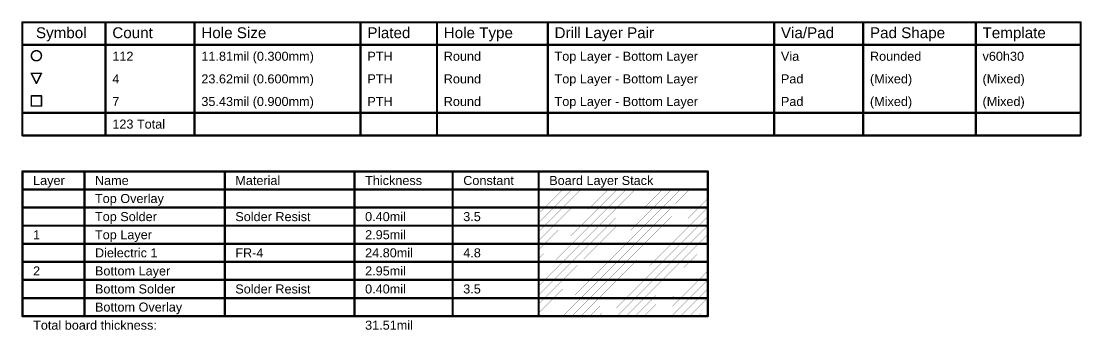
# Model space of a CAD drawing. Header units: inches. Extents: x -115 to 191, y -11 to 41.
# Drawn here: x 12.4 to 190.8, y -10.8 to 41.2 of the extents above; entities that cross this region are included whole.
import ezdxf

# ---------------------------------------------------------------- set-up
doc = ezdxf.new("R2010")
doc.units = ezdxf.units.IN
doc.layers.add('Drill Drawing', color=1, linetype='Continuous')
doc.layers.add('Fabrication', color=76, linetype='Continuous')
doc.styles.add('Arial', font='', dxfattribs={"height": 0.2})
doc.styles.get('Arial').set_extended_font_data('Arial')

msp = doc.modelspace()

# ---------------------------------------------------------------- linework, layer by layer
at = {"layer": 'Drill Drawing'}
for points, const_width in [([(12.59, 41.02), (190.65, 41.02)], 0.381), ([(12.59, 21.97), (12.59, 41.02)], 0.381), ([(26.58, 21.97), (26.58, 41.02)], 0.381), ([(41.57, 21.97), (41.57, 41.02)], 0.381), ([(69.5, 21.97), (69.5, 41.02)], 0.381), ([(82.35, 21.97), (82.35, 41.02)], 0.381), ([(100.99, 21.97), (100.99, 41.02)], 0.381), ([(139.07, 21.97), (139.07, 41.02)], 0.381), ([(154.06, 21.97), (154.06, 41.02)], 0.381), ([(173, 21.97), (173, 41.02)], 0.381), ([(190.65, 21.97), (190.65, 41.02)], 0.381), ([(12.59, 37.21), (190.65, 37.21)], 0.381), ([(14.11, 32.43), (15.8, 32.43)], 0.254), ([(14.11, 32.43), (14.96, 30.73)], 0.254), ([(14.96, 30.73), (15.8, 32.43)], 0.254), ([(14.11, 28.62), (15.8, 28.62)], 0.254), ([(14.11, 26.92), (14.11, 28.62)], 0.254), ([(15.8, 26.92), (15.8, 28.62)], 0.254), ([(14.11, 26.92), (15.8, 26.92)], 0.254), ([(12.59, 25.78), (190.65, 25.78)], 0.381), ([(12.59, 21.97), (190.65, 21.97)], 0.381)]:
    msp.add_lwpolyline(points, dxfattribs=dict(at, const_width=const_width))
for points, const_width in [([(12.5, 41.02, 1), (12.69, 41.02, 1)], 0.191), ([(12.5, 41.02, 1), (12.69, 41.02, 1)], 0.191), ([(26.49, 41.02, 1), (26.68, 41.02, 1)], 0.191), ([(41.47, 41.02, 1), (41.66, 41.02, 1)], 0.191), ([(69.4, 41.02, 1), (69.59, 41.02, 1)], 0.191), ([(82.25, 41.02, 1), (82.44, 41.02, 1)], 0.191), ([(100.89, 41.02, 1), (101.08, 41.02, 1)], 0.191), ([(138.98, 41.02, 1), (139.17, 41.02, 1)], 0.191), ([(153.96, 41.02, 1), (154.15, 41.02, 1)], 0.191), ([(172.9, 41.02, 1), (173.09, 41.02, 1)], 0.191), ([(190.55, 41.02, 1), (190.74, 41.02, 1)], 0.191), ([(190.55, 41.02, 1), (190.74, 41.02, 1)], 0.191), ([(12.5, 37.21, 1), (12.69, 37.21, 1)], 0.191), ([(15.8, 35.39, 1), (14.11, 35.39, 1)], 0.254), ([(190.55, 37.21, 1), (190.74, 37.21, 1)], 0.191), ([(14.05, 35.39, 1), (14.17, 35.39, 1)], 0.127), ([(15.74, 35.39, 1), (15.87, 35.39, 1)], 0.127), ([(14.05, 32.43, 1), (14.17, 32.43, 1)], 0.127), ([(14.05, 32.43, 1), (14.17, 32.43, 1)], 0.127), ([(15.74, 32.43, 1), (15.87, 32.43, 1)], 0.127), ([(15.74, 32.43, 1), (15.87, 32.43, 1)], 0.127), ([(14.89, 30.73, 1), (15.02, 30.73, 1)], 0.127), ([(14.89, 30.73, 1), (15.02, 30.73, 1)], 0.127), ([(14.05, 28.62, 1), (14.17, 28.62, 1)], 0.127), ([(14.05, 28.62, 1), (14.17, 28.62, 1)], 0.127), ([(15.74, 28.62, 1), (15.87, 28.62, 1)], 0.127), ([(15.74, 28.62, 1), (15.87, 28.62, 1)], 0.127), ([(14.05, 26.92, 1), (14.17, 26.92, 1)], 0.127), ([(14.05, 26.92, 1), (14.17, 26.92, 1)], 0.127), ([(15.74, 26.92, 1), (15.87, 26.92, 1)], 0.127), ([(15.74, 26.92, 1), (15.87, 26.92, 1)], 0.127), ([(12.5, 25.78, 1), (12.69, 25.78, 1)], 0.191), ([(190.55, 25.78, 1), (190.74, 25.78, 1)], 0.191), ([(12.5, 21.97, 1), (12.69, 21.97, 1)], 0.191), ([(12.5, 21.97, 1), (12.69, 21.97, 1)], 0.191), ([(26.49, 21.97, 1), (26.68, 21.97, 1)], 0.191), ([(41.47, 21.97, 1), (41.66, 21.97, 1)], 0.191), ([(69.4, 21.97, 1), (69.59, 21.97, 1)], 0.191), ([(82.25, 21.97, 1), (82.44, 21.97, 1)], 0.191), ([(100.89, 21.97, 1), (101.08, 21.97, 1)], 0.191), ([(138.98, 21.97, 1), (139.17, 21.97, 1)], 0.191), ([(153.96, 21.97, 1), (154.15, 21.97, 1)], 0.191), ([(172.9, 21.97, 1), (173.09, 21.97, 1)], 0.191), ([(190.55, 21.97, 1), (190.74, 21.97, 1)], 0.191), ([(190.55, 21.97, 1), (190.74, 21.97, 1)], 0.191)]:
    msp.add_lwpolyline(points, format="xyb", close=True, dxfattribs=dict(at, const_width=const_width))
at = {"layer": 'Fabrication'}
for points, const_width in [([(12.62, 15.9), (127.9, 15.9)], 0.381), ([(12.62, -8.48), (12.62, 15.9)], 0.381), ([(23.03, -8.48), (23.03, 15.9)], 0.381), ([(46.64, -8.48), (46.64, 15.9)], 0.381), ([(68.48, -8.48), (68.48, 15.9)], 0.381), ([(84.99, -8.48), (84.99, 15.9)], 0.381), ([(99.46, -8.48), (99.46, 15.9)], 0.381), ([(127.9, -8.48), (127.9, 15.9)], 0.381), ([(12.62, 12.85), (127.9, 12.85)], 0.381), ([(99.46, 10.32), (101.99, 12.85)], 0.0254), ([(99.46, 11.84), (100.47, 12.85)], 0.0254), ([(100.47, 9.8), (103.52, 12.85)], 0.0254), ([(101.99, 9.8), (105.04, 12.85)], 0.0254), ([(103.52, 9.8), (106.57, 12.85)], 0.0254), ([(105.04, 9.8), (108.09, 12.85)], 0.0254), ([(106.57, 9.8), (109.61, 12.85)], 0.0254), ([(108.09, 9.8), (111.14, 12.85)], 0.0254), ([(109.61, 9.8), (112.66, 12.85)], 0.0254), ([(111.14, 9.8), (114.19, 12.85)], 0.0254), ([(112.66, 9.8), (115.71, 12.85)], 0.0254), ([(114.19, 9.8), (117.23, 12.85)], 0.0254), ([(115.71, 9.8), (118.76, 12.85)], 0.0254), ([(117.23, 9.8), (120.28, 12.85)], 0.0254), ([(118.76, 9.8), (121.81, 12.85)], 0.0254), ([(120.28, 9.8), (123.33, 12.85)], 0.0254), ([(121.81, 9.8), (124.85, 12.85)], 0.0254), ([(123.33, 9.8), (126.38, 12.85)], 0.0254), ([(124.85, 9.8), (127.9, 12.85)], 0.0254), ([(126.38, 9.8), (127.9, 11.33)], 0.0254), ([(12.62, 9.8), (23.03, 9.8)], 0.381), ([(23.03, 9.8), (46.64, 9.8)], 0.381), ([(46.64, 9.8), (68.48, 9.8)], 0.381), ([(68.48, 9.8), (84.99, 9.8)], 0.381), ([(84.99, 9.8), (99.46, 9.8)], 0.381), ([(99.46, 9.8), (127.9, 9.8)], 0.381), ([(99.46, 7.27), (101.99, 9.8)], 0.0254), ([(99.46, 8.8), (100.47, 9.8)], 0.0254), ([(100.47, 6.76), (103.52, 9.8)], 0.0254), ([(101.99, 6.76), (105.04, 9.8)], 0.0254), ([(103.52, 6.76), (106.57, 9.8)], 0.0254), ([(105.04, 6.76), (108.09, 9.8)], 0.0254), ([(106.57, 6.76), (109.61, 9.8)], 0.0254), ([(108.09, 6.76), (111.14, 9.8)], 0.0254), ([(109.61, 6.76), (112.66, 9.8)], 0.0254), ([(111.14, 6.76), (114.19, 9.8)], 0.0254), ([(112.66, 6.76), (115.71, 9.8)], 0.0254), ([(114.19, 6.76), (117.23, 9.8)], 0.0254), ([(115.71, 6.76), (118.76, 9.8)], 0.0254), ([(117.23, 6.76), (120.28, 9.8)], 0.0254), ([(118.76, 6.76), (121.81, 9.8)], 0.0254), ([(120.28, 6.76), (123.33, 9.8)], 0.0254), ([(121.81, 6.76), (124.85, 9.8)], 0.0254), ([(123.33, 6.76), (126.38, 9.8)], 0.0254), ([(124.85, 6.76), (127.9, 9.8)], 0.0254), ([(126.38, 6.76), (127.9, 8.28)], 0.0254), ([(12.62, 6.76), (23.03, 6.76)], 0.381), ([(23.03, 6.76), (46.64, 6.76)], 0.381), ([(46.64, 6.76), (68.48, 6.76)], 0.381), ([(68.48, 6.76), (84.99, 6.76)], 0.381), ([(84.99, 6.76), (99.46, 6.76)], 0.381), ([(99.46, 6.76), (127.9, 6.76)], 0.381), ([(99.46, 4.22), (101.99, 6.76)], 0.0254), ([(99.46, 5.75), (100.47, 6.76)], 0.0254), ([(100.47, 3.71), (103.52, 6.76)], 0.0254), ([(101.99, 3.71), (105.04, 6.76)], 0.0254), ([(103.52, 3.71), (106.57, 6.76)], 0.0254), ([(105.04, 3.71), (108.09, 6.76)], 0.0254), ([(106.57, 3.71), (109.61, 6.76)], 0.0254), ([(108.09, 3.71), (111.14, 6.76)], 0.0254), ([(109.61, 3.71), (112.66, 6.76)], 0.0254), ([(111.14, 3.71), (114.19, 6.76)], 0.0254), ([(112.66, 3.71), (115.71, 6.76)], 0.0254), ([(114.19, 3.71), (117.23, 6.76)], 0.0254), ([(115.71, 3.71), (118.76, 6.76)], 0.0254), ([(117.23, 3.71), (120.28, 6.76)], 0.0254), ([(118.76, 3.71), (121.81, 6.76)], 0.0254), ([(120.28, 3.71), (123.33, 6.76)], 0.0254), ([(121.81, 3.71), (124.85, 6.76)], 0.0254), ([(123.33, 3.71), (126.38, 6.76)], 0.0254), ([(124.85, 3.71), (127.9, 6.76)], 0.0254), ([(12.62, 3.71), (23.03, 3.71)], 0.381), ([(23.03, 3.71), (46.64, 3.71)], 0.381), ([(46.64, 3.71), (68.48, 3.71)], 0.381), ([(68.48, 3.71), (84.99, 3.71)], 0.381), ([(84.99, 3.71), (99.46, 3.71)], 0.381), ([(99.46, 3.71), (127.9, 3.71)], 0.381), ([(99.46, 1.18), (101.99, 3.71)], 0.0254), ([(99.46, 2.7), (100.47, 3.71)], 0.0254), ([(100.47, 0.66), (103.52, 3.71)], 0.0254), ([(101.99, 0.66), (105.04, 3.71)], 0.0254), ([(103.52, 0.66), (106.57, 3.71)], 0.0254), ([(105.04, 0.66), (108.09, 3.71)], 0.0254), ([(106.57, 0.66), (109.61, 3.71)], 0.0254), ([(108.09, 0.66), (111.14, 3.71)], 0.0254), ([(109.61, 0.66), (112.66, 3.71)], 0.0254), ([(111.14, 0.66), (114.19, 3.71)], 0.0254), ([(112.66, 0.66), (115.71, 3.71)], 0.0254), ([(114.19, 0.66), (117.23, 3.71)], 0.0254), ([(115.71, 0.66), (118.76, 3.71)], 0.0254), ([(117.23, 0.66), (120.28, 3.71)], 0.0254), ([(118.76, 0.66), (121.81, 3.71)], 0.0254), ([(120.28, 0.66), (123.33, 3.71)], 0.0254), ([(121.81, 0.66), (124.85, 3.71)], 0.0254), ([(123.33, 0.66), (126.38, 3.71)], 0.0254), ([(124.85, 0.66), (127.9, 3.71)], 0.0254), ([(126.38, 3.71), (127.9, 5.23)], 0.0254), ([(126.38, 0.66), (127.9, 2.18)], 0.0254), ([(12.62, 0.66), (23.03, 0.66)], 0.381), ([(23.03, 0.66), (46.64, 0.66)], 0.381), ([(46.64, 0.66), (68.48, 0.66)], 0.381), ([(68.48, 0.66), (84.99, 0.66)], 0.381), ([(84.99, 0.66), (99.46, 0.66)], 0.381), ([(99.46, 0.66), (127.9, 0.66)], 0.381), ([(99.46, -1.87), (101.99, 0.66)], 0.0254), ([(99.46, -0.35), (100.47, 0.66)], 0.0254), ([(100.47, -2.39), (103.52, 0.66)], 0.0254), ([(101.99, -2.39), (105.04, 0.66)], 0.0254), ([(103.52, -2.39), (106.57, 0.66)], 0.0254), ([(105.04, -2.39), (108.09, 0.66)], 0.0254), ([(106.57, -2.39), (109.61, 0.66)], 0.0254), ([(108.09, -2.39), (111.14, 0.66)], 0.0254), ([(109.61, -2.39), (112.66, 0.66)], 0.0254), ([(111.14, -2.39), (114.19, 0.66)], 0.0254), ([(112.66, -2.39), (115.71, 0.66)], 0.0254), ([(114.19, -2.39), (117.23, 0.66)], 0.0254), ([(115.71, -2.39), (118.76, 0.66)], 0.0254), ([(117.23, -2.39), (120.28, 0.66)], 0.0254), ([(118.76, -2.39), (121.81, 0.66)], 0.0254), ([(120.28, -2.39), (123.33, 0.66)], 0.0254), ([(121.81, -2.39), (124.85, 0.66)], 0.0254), ([(123.33, -2.39), (126.38, 0.66)], 0.0254), ([(124.85, -2.39), (127.9, 0.66)], 0.0254), ([(126.38, -2.39), (127.9, -0.86)], 0.0254), ([(12.62, -2.39), (23.03, -2.39)], 0.381), ([(23.03, -2.39), (46.64, -2.39)], 0.381), ([(46.64, -2.39), (68.48, -2.39)], 0.381), ([(68.48, -2.39), (84.99, -2.39)], 0.381), ([(84.99, -2.39), (99.46, -2.39)], 0.381), ([(99.46, -2.39), (127.9, -2.39)], 0.381), ([(99.46, -4.92), (101.99, -2.39)], 0.0254), ([(99.46, -3.4), (100.47, -2.39)], 0.0254), ([(100.47, -5.44), (103.52, -2.39)], 0.0254), ([(101.99, -5.44), (105.04, -2.39)], 0.0254), ([(103.52, -5.44), (106.57, -2.39)], 0.0254), ([(105.04, -5.44), (108.09, -2.39)], 0.0254), ([(106.57, -5.44), (109.61, -2.39)], 0.0254), ([(108.09, -5.44), (111.14, -2.39)], 0.0254), ([(109.61, -5.44), (112.66, -2.39)], 0.0254), ([(111.14, -5.44), (114.19, -2.39)], 0.0254), ([(112.66, -5.44), (115.71, -2.39)], 0.0254), ([(114.19, -5.44), (117.23, -2.39)], 0.0254), ([(115.71, -5.44), (118.76, -2.39)], 0.0254), ([(117.23, -5.44), (120.28, -2.39)], 0.0254), ([(118.76, -5.44), (121.81, -2.39)], 0.0254), ([(120.28, -5.44), (123.33, -2.39)], 0.0254), ([(121.81, -5.44), (124.85, -2.39)], 0.0254), ([(123.33, -5.44), (126.38, -2.39)], 0.0254), ([(124.85, -5.44), (127.9, -2.39)], 0.0254), ([(12.62, -5.44), (23.03, -5.44)], 0.381), ([(23.03, -5.44), (46.64, -5.44)], 0.381), ([(46.64, -5.44), (68.48, -5.44)], 0.381), ([(68.48, -5.44), (84.99, -5.44)], 0.381), ([(84.99, -5.44), (99.46, -5.44)], 0.381), ([(99.46, -5.44), (127.9, -5.44)], 0.381), ([(126.38, -5.44), (127.9, -3.91)], 0.0254), ([(99.46, -7.97), (101.99, -5.44)], 0.0254), ([(99.46, -6.44), (100.47, -5.44)], 0.0254), ([(100.47, -8.48), (103.52, -5.44)], 0.0254), ([(101.99, -8.48), (105.04, -5.44)], 0.0254), ([(103.52, -8.48), (106.57, -5.44)], 0.0254), ([(105.04, -8.48), (108.09, -5.44)], 0.0254), ([(106.57, -8.48), (109.61, -5.44)], 0.0254), ([(108.09, -8.48), (111.14, -5.44)], 0.0254), ([(109.61, -8.48), (112.66, -5.44)], 0.0254), ([(111.14, -8.48), (114.19, -5.44)], 0.0254), ([(112.66, -8.48), (115.71, -5.44)], 0.0254), ([(114.19, -8.48), (117.23, -5.44)], 0.0254), ([(115.71, -8.48), (118.76, -5.44)], 0.0254), ([(117.23, -8.48), (120.28, -5.44)], 0.0254), ([(118.76, -8.48), (121.81, -5.44)], 0.0254), ([(120.28, -8.48), (123.33, -5.44)], 0.0254), ([(121.81, -8.48), (124.85, -5.44)], 0.0254), ([(123.33, -8.48), (126.38, -5.44)], 0.0254), ([(124.85, -8.48), (127.9, -5.44)], 0.0254), ([(126.38, -8.48), (127.9, -6.96)], 0.0254), ([(12.62, -8.48), (23.03, -8.48)], 0.381), ([(23.03, -8.48), (46.64, -8.48)], 0.381), ([(46.64, -8.48), (68.48, -8.48)], 0.381), ([(68.48, -8.48), (84.99, -8.48)], 0.381), ([(84.99, -8.48), (99.46, -8.48)], 0.381), ([(99.46, -8.48), (127.9, -8.48)], 0.381)]:
    msp.add_lwpolyline(points, dxfattribs=dict(at, const_width=const_width))
for points, const_width in [([(12.52, 15.9, 1), (12.71, 15.9, 1)], 0.191), ([(12.52, 15.9, 1), (12.71, 15.9, 1)], 0.191), ([(22.93, 15.9, 1), (23.12, 15.9, 1)], 0.191), ([(46.55, 15.9, 1), (46.74, 15.9, 1)], 0.191), ([(68.39, 15.9, 1), (68.58, 15.9, 1)], 0.191), ([(84.89, 15.9, 1), (85.08, 15.9, 1)], 0.191), ([(99.37, 15.9, 1), (99.56, 15.9, 1)], 0.191), ([(127.81, 15.9, 1), (128, 15.9, 1)], 0.191), ([(127.81, 15.9, 1), (128, 15.9, 1)], 0.191), ([(12.52, 12.85, 1), (12.71, 12.85, 1)], 0.191), ([(100.46, 12.85, 1), (100.48, 12.85, 1)], 0.0127), ([(101.99, 12.85, 1), (102, 12.85, 1)], 0.0127), ([(103.51, 12.85, 1), (103.53, 12.85, 1)], 0.0127), ([(105.04, 12.85, 1), (105.05, 12.85, 1)], 0.0127), ([(106.56, 12.85, 1), (106.57, 12.85, 1)], 0.0127), ([(108.08, 12.85, 1), (108.1, 12.85, 1)], 0.0127), ([(109.61, 12.85, 1), (109.62, 12.85, 1)], 0.0127), ([(111.13, 12.85, 1), (111.15, 12.85, 1)], 0.0127), ([(112.66, 12.85, 1), (112.67, 12.85, 1)], 0.0127), ([(114.18, 12.85, 1), (114.19, 12.85, 1)], 0.0127), ([(115.7, 12.85, 1), (115.72, 12.85, 1)], 0.0127), ([(117.23, 12.85, 1), (117.24, 12.85, 1)], 0.0127), ([(118.75, 12.85, 1), (118.77, 12.85, 1)], 0.0127), ([(120.28, 12.85, 1), (120.29, 12.85, 1)], 0.0127), ([(121.8, 12.85, 1), (121.81, 12.85, 1)], 0.0127), ([(123.32, 12.85, 1), (123.34, 12.85, 1)], 0.0127), ([(124.85, 12.85, 1), (124.86, 12.85, 1)], 0.0127), ([(126.37, 12.85, 1), (126.39, 12.85, 1)], 0.0127), ([(127.81, 12.85, 1), (128, 12.85, 1)], 0.191), ([(127.9, 12.85, 1), (127.91, 12.85, 1)], 0.0127), ([(99.46, 11.84, 1), (99.47, 11.84, 1)], 0.0127), ([(127.9, 11.33, 1), (127.91, 11.33, 1)], 0.0127), ([(12.52, 9.8, 1), (12.71, 9.8, 1)], 0.191), ([(22.93, 9.8, 1), (23.12, 9.8, 1)], 0.191), ([(22.93, 9.8, 1), (23.12, 9.8, 1)], 0.191), ([(46.55, 9.8, 1), (46.74, 9.8, 1)], 0.191), ([(46.55, 9.8, 1), (46.74, 9.8, 1)], 0.191), ([(68.39, 9.8, 1), (68.58, 9.8, 1)], 0.191), ([(68.39, 9.8, 1), (68.58, 9.8, 1)], 0.191), ([(84.89, 9.8, 1), (85.08, 9.8, 1)], 0.191), ([(84.89, 9.8, 1), (85.08, 9.8, 1)], 0.191), ([(99.37, 9.8, 1), (99.56, 9.8, 1)], 0.191), ([(99.37, 9.8, 1), (99.56, 9.8, 1)], 0.191), ([(99.46, 10.32, 1), (99.47, 10.32, 1)], 0.0127), ([(100.46, 9.8, 1), (100.48, 9.8, 1)], 0.0127), ([(100.46, 9.8, 1), (100.48, 9.8, 1)], 0.0127), ([(101.99, 9.8, 1), (102, 9.8, 1)], 0.0127), ([(101.99, 9.8, 1), (102, 9.8, 1)], 0.0127), ([(103.51, 9.8, 1), (103.53, 9.8, 1)], 0.0127), ([(103.51, 9.8, 1), (103.53, 9.8, 1)], 0.0127), ([(105.04, 9.8, 1), (105.05, 9.8, 1)], 0.0127), ([(105.04, 9.8, 1), (105.05, 9.8, 1)], 0.0127), ([(106.56, 9.8, 1), (106.57, 9.8, 1)], 0.0127), ([(106.56, 9.8, 1), (106.57, 9.8, 1)], 0.0127), ([(108.08, 9.8, 1), (108.1, 9.8, 1)], 0.0127), ([(108.08, 9.8, 1), (108.1, 9.8, 1)], 0.0127), ([(109.61, 9.8, 1), (109.62, 9.8, 1)], 0.0127), ([(109.61, 9.8, 1), (109.62, 9.8, 1)], 0.0127), ([(111.13, 9.8, 1), (111.15, 9.8, 1)], 0.0127), ([(111.13, 9.8, 1), (111.15, 9.8, 1)], 0.0127), ([(112.66, 9.8, 1), (112.67, 9.8, 1)], 0.0127), ([(112.66, 9.8, 1), (112.67, 9.8, 1)], 0.0127), ([(114.18, 9.8, 1), (114.19, 9.8, 1)], 0.0127), ([(114.18, 9.8, 1), (114.19, 9.8, 1)], 0.0127), ([(115.7, 9.8, 1), (115.72, 9.8, 1)], 0.0127), ([(115.7, 9.8, 1), (115.72, 9.8, 1)], 0.0127), ([(117.23, 9.8, 1), (117.24, 9.8, 1)], 0.0127), ([(117.23, 9.8, 1), (117.24, 9.8, 1)], 0.0127), ([(118.75, 9.8, 1), (118.77, 9.8, 1)], 0.0127), ([(118.75, 9.8, 1), (118.77, 9.8, 1)], 0.0127), ([(120.28, 9.8, 1), (120.29, 9.8, 1)], 0.0127), ([(120.28, 9.8, 1), (120.29, 9.8, 1)], 0.0127), ([(121.8, 9.8, 1), (121.81, 9.8, 1)], 0.0127), ([(121.8, 9.8, 1), (121.81, 9.8, 1)], 0.0127), ([(123.32, 9.8, 1), (123.34, 9.8, 1)], 0.0127), ([(123.32, 9.8, 1), (123.34, 9.8, 1)], 0.0127), ([(124.85, 9.8, 1), (124.86, 9.8, 1)], 0.0127), ([(124.85, 9.8, 1), (124.86, 9.8, 1)], 0.0127), ([(126.37, 9.8, 1), (126.39, 9.8, 1)], 0.0127), ([(126.37, 9.8, 1), (126.39, 9.8, 1)], 0.0127), ([(127.81, 9.8, 1), (128, 9.8, 1)], 0.191), ([(127.9, 9.8, 1), (127.91, 9.8, 1)], 0.0127), ([(99.46, 8.8, 1), (99.47, 8.8, 1)], 0.0127), ([(99.46, 7.27, 1), (99.47, 7.27, 1)], 0.0127), ([(127.9, 8.28, 1), (127.91, 8.28, 1)], 0.0127), ([(12.52, 6.76, 1), (12.71, 6.76, 1)], 0.191), ([(22.93, 6.76, 1), (23.12, 6.76, 1)], 0.191), ([(22.93, 6.76, 1), (23.12, 6.76, 1)], 0.191), ([(46.55, 6.76, 1), (46.74, 6.76, 1)], 0.191), ([(46.55, 6.76, 1), (46.74, 6.76, 1)], 0.191), ([(68.39, 6.76, 1), (68.58, 6.76, 1)], 0.191), ([(68.39, 6.76, 1), (68.58, 6.76, 1)], 0.191), ([(84.89, 6.76, 1), (85.08, 6.76, 1)], 0.191), ([(84.89, 6.76, 1), (85.08, 6.76, 1)], 0.191), ([(99.37, 6.76, 1), (99.56, 6.76, 1)], 0.191), ([(99.37, 6.76, 1), (99.56, 6.76, 1)], 0.191), ([(99.46, 5.75, 1), (99.47, 5.75, 1)], 0.0127), ([(100.46, 6.76, 1), (100.48, 6.76, 1)], 0.0127), ([(100.46, 6.76, 1), (100.48, 6.76, 1)], 0.0127), ([(101.99, 6.76, 1), (102, 6.76, 1)], 0.0127), ([(101.99, 6.76, 1), (102, 6.76, 1)], 0.0127), ([(103.51, 6.76, 1), (103.53, 6.76, 1)], 0.0127), ([(103.51, 6.76, 1), (103.53, 6.76, 1)], 0.0127), ([(105.04, 6.76, 1), (105.05, 6.76, 1)], 0.0127), ([(105.04, 6.76, 1), (105.05, 6.76, 1)], 0.0127), ([(106.56, 6.76, 1), (106.57, 6.76, 1)], 0.0127), ([(106.56, 6.76, 1), (106.57, 6.76, 1)], 0.0127), ([(108.08, 6.76, 1), (108.1, 6.76, 1)], 0.0127), ([(108.08, 6.76, 1), (108.1, 6.76, 1)], 0.0127), ([(109.61, 6.76, 1), (109.62, 6.76, 1)], 0.0127), ([(109.61, 6.76, 1), (109.62, 6.76, 1)], 0.0127), ([(111.13, 6.76, 1), (111.15, 6.76, 1)], 0.0127), ([(111.13, 6.76, 1), (111.15, 6.76, 1)], 0.0127), ([(112.66, 6.76, 1), (112.67, 6.76, 1)], 0.0127), ([(112.66, 6.76, 1), (112.67, 6.76, 1)], 0.0127), ([(114.18, 6.76, 1), (114.19, 6.76, 1)], 0.0127), ([(114.18, 6.76, 1), (114.19, 6.76, 1)], 0.0127), ([(115.7, 6.76, 1), (115.72, 6.76, 1)], 0.0127), ([(115.7, 6.76, 1), (115.72, 6.76, 1)], 0.0127), ([(117.23, 6.76, 1), (117.24, 6.76, 1)], 0.0127), ([(117.23, 6.76, 1), (117.24, 6.76, 1)], 0.0127), ([(118.75, 6.76, 1), (118.77, 6.76, 1)], 0.0127), ([(118.75, 6.76, 1), (118.77, 6.76, 1)], 0.0127), ([(120.28, 6.76, 1), (120.29, 6.76, 1)], 0.0127), ([(120.28, 6.76, 1), (120.29, 6.76, 1)], 0.0127), ([(121.8, 6.76, 1), (121.81, 6.76, 1)], 0.0127), ([(121.8, 6.76, 1), (121.81, 6.76, 1)], 0.0127), ([(123.32, 6.76, 1), (123.34, 6.76, 1)], 0.0127), ([(123.32, 6.76, 1), (123.34, 6.76, 1)], 0.0127), ([(124.85, 6.76, 1), (124.86, 6.76, 1)], 0.0127), ([(124.85, 6.76, 1), (124.86, 6.76, 1)], 0.0127), ([(126.37, 6.76, 1), (126.39, 6.76, 1)], 0.0127), ([(126.37, 6.76, 1), (126.39, 6.76, 1)], 0.0127), ([(127.81, 6.76, 1), (128, 6.76, 1)], 0.191), ([(127.9, 6.76, 1), (127.91, 6.76, 1)], 0.0127), ([(12.52, 3.71, 1), (12.71, 3.71, 1)], 0.191), ([(22.93, 3.71, 1), (23.12, 3.71, 1)], 0.191), ([(22.93, 3.71, 1), (23.12, 3.71, 1)], 0.191), ([(46.55, 3.71, 1), (46.74, 3.71, 1)], 0.191), ([(46.55, 3.71, 1), (46.74, 3.71, 1)], 0.191), ([(68.39, 3.71, 1), (68.58, 3.71, 1)], 0.191), ([(68.39, 3.71, 1), (68.58, 3.71, 1)], 0.191), ([(84.89, 3.71, 1), (85.08, 3.71, 1)], 0.191), ([(84.89, 3.71, 1), (85.08, 3.71, 1)], 0.191), ([(99.37, 3.71, 1), (99.56, 3.71, 1)], 0.191), ([(99.37, 3.71, 1), (99.56, 3.71, 1)], 0.191), ([(99.46, 4.22, 1), (99.47, 4.22, 1)], 0.0127), ([(100.46, 3.71, 1), (100.48, 3.71, 1)], 0.0127), ([(100.46, 3.71, 1), (100.48, 3.71, 1)], 0.0127), ([(101.99, 3.71, 1), (102, 3.71, 1)], 0.0127), ([(101.99, 3.71, 1), (102, 3.71, 1)], 0.0127), ([(103.51, 3.71, 1), (103.53, 3.71, 1)], 0.0127), ([(103.51, 3.71, 1), (103.53, 3.71, 1)], 0.0127), ([(105.04, 3.71, 1), (105.05, 3.71, 1)], 0.0127), ([(105.04, 3.71, 1), (105.05, 3.71, 1)], 0.0127), ([(106.56, 3.71, 1), (106.57, 3.71, 1)], 0.0127), ([(106.56, 3.71, 1), (106.57, 3.71, 1)], 0.0127), ([(108.08, 3.71, 1), (108.1, 3.71, 1)], 0.0127), ([(108.08, 3.71, 1), (108.1, 3.71, 1)], 0.0127), ([(109.61, 3.71, 1), (109.62, 3.71, 1)], 0.0127), ([(109.61, 3.71, 1), (109.62, 3.71, 1)], 0.0127), ([(111.13, 3.71, 1), (111.15, 3.71, 1)], 0.0127), ([(111.13, 3.71, 1), (111.15, 3.71, 1)], 0.0127), ([(112.66, 3.71, 1), (112.67, 3.71, 1)], 0.0127), ([(112.66, 3.71, 1), (112.67, 3.71, 1)], 0.0127), ([(114.18, 3.71, 1), (114.19, 3.71, 1)], 0.0127), ([(114.18, 3.71, 1), (114.19, 3.71, 1)], 0.0127), ([(115.7, 3.71, 1), (115.72, 3.71, 1)], 0.0127), ([(115.7, 3.71, 1), (115.72, 3.71, 1)], 0.0127), ([(117.23, 3.71, 1), (117.24, 3.71, 1)], 0.0127), ([(117.23, 3.71, 1), (117.24, 3.71, 1)], 0.0127), ([(118.75, 3.71, 1), (118.77, 3.71, 1)], 0.0127), ([(118.75, 3.71, 1), (118.77, 3.71, 1)], 0.0127), ([(120.28, 3.71, 1), (120.29, 3.71, 1)], 0.0127), ([(120.28, 3.71, 1), (120.29, 3.71, 1)], 0.0127), ([(121.8, 3.71, 1), (121.81, 3.71, 1)], 0.0127), ([(121.8, 3.71, 1), (121.81, 3.71, 1)], 0.0127), ([(123.32, 3.71, 1), (123.34, 3.71, 1)], 0.0127), ([(123.32, 3.71, 1), (123.34, 3.71, 1)], 0.0127), ([(124.85, 3.71, 1), (124.86, 3.71, 1)], 0.0127), ([(124.85, 3.71, 1), (124.86, 3.71, 1)], 0.0127), ([(126.37, 3.71, 1), (126.39, 3.71, 1)], 0.0127), ([(126.37, 3.71, 1), (126.39, 3.71, 1)], 0.0127), ([(127.81, 3.71, 1), (128, 3.71, 1)], 0.191), ([(127.9, 5.23, 1), (127.91, 5.23, 1)], 0.0127), ([(127.9, 3.71, 1), (127.91, 3.71, 1)], 0.0127), ([(99.46, 2.7, 1), (99.47, 2.7, 1)], 0.0127), ([(127.9, 2.18, 1), (127.91, 2.18, 1)], 0.0127), ([(12.52, 0.66, 1), (12.71, 0.66, 1)], 0.191), ([(22.93, 0.66, 1), (23.12, 0.66, 1)], 0.191), ([(22.93, 0.66, 1), (23.12, 0.66, 1)], 0.191), ([(46.55, 0.66, 1), (46.74, 0.66, 1)], 0.191), ([(46.55, 0.66, 1), (46.74, 0.66, 1)], 0.191), ([(68.39, 0.66, 1), (68.58, 0.66, 1)], 0.191), ([(68.39, 0.66, 1), (68.58, 0.66, 1)], 0.191), ([(84.89, 0.66, 1), (85.08, 0.66, 1)], 0.191), ([(84.89, 0.66, 1), (85.08, 0.66, 1)], 0.191), ([(99.37, 0.66, 1), (99.56, 0.66, 1)], 0.191), ([(99.37, 0.66, 1), (99.56, 0.66, 1)], 0.191), ([(99.46, 1.18, 1), (99.47, 1.18, 1)], 0.0127), ([(100.46, 0.66, 1), (100.48, 0.66, 1)], 0.0127), ([(100.46, 0.66, 1), (100.48, 0.66, 1)], 0.0127), ([(101.99, 0.66, 1), (102, 0.66, 1)], 0.0127), ([(101.99, 0.66, 1), (102, 0.66, 1)], 0.0127), ([(103.51, 0.66, 1), (103.53, 0.66, 1)], 0.0127), ([(103.51, 0.66, 1), (103.53, 0.66, 1)], 0.0127), ([(105.04, 0.66, 1), (105.05, 0.66, 1)], 0.0127), ([(105.04, 0.66, 1), (105.05, 0.66, 1)], 0.0127), ([(106.56, 0.66, 1), (106.57, 0.66, 1)], 0.0127), ([(106.56, 0.66, 1), (106.57, 0.66, 1)], 0.0127), ([(108.08, 0.66, 1), (108.1, 0.66, 1)], 0.0127), ([(108.08, 0.66, 1), (108.1, 0.66, 1)], 0.0127), ([(109.61, 0.66, 1), (109.62, 0.66, 1)], 0.0127), ([(109.61, 0.66, 1), (109.62, 0.66, 1)], 0.0127), ([(111.13, 0.66, 1), (111.15, 0.66, 1)], 0.0127), ([(111.13, 0.66, 1), (111.15, 0.66, 1)], 0.0127), ([(112.66, 0.66, 1), (112.67, 0.66, 1)], 0.0127), ([(112.66, 0.66, 1), (112.67, 0.66, 1)], 0.0127), ([(114.18, 0.66, 1), (114.19, 0.66, 1)], 0.0127), ([(114.18, 0.66, 1), (114.19, 0.66, 1)], 0.0127), ([(115.7, 0.66, 1), (115.72, 0.66, 1)], 0.0127), ([(115.7, 0.66, 1), (115.72, 0.66, 1)], 0.0127), ([(117.23, 0.66, 1), (117.24, 0.66, 1)], 0.0127), ([(117.23, 0.66, 1), (117.24, 0.66, 1)], 0.0127), ([(118.75, 0.66, 1), (118.77, 0.66, 1)], 0.0127), ([(118.75, 0.66, 1), (118.77, 0.66, 1)], 0.0127), ([(120.28, 0.66, 1), (120.29, 0.66, 1)], 0.0127), ([(120.28, 0.66, 1), (120.29, 0.66, 1)], 0.0127), ([(121.8, 0.66, 1), (121.81, 0.66, 1)], 0.0127), ([(121.8, 0.66, 1), (121.81, 0.66, 1)], 0.0127), ([(123.32, 0.66, 1), (123.34, 0.66, 1)], 0.0127), ([(123.32, 0.66, 1), (123.34, 0.66, 1)], 0.0127), ([(124.85, 0.66, 1), (124.86, 0.66, 1)], 0.0127), ([(124.85, 0.66, 1), (124.86, 0.66, 1)], 0.0127), ([(126.37, 0.66, 1), (126.39, 0.66, 1)], 0.0127), ([(126.37, 0.66, 1), (126.39, 0.66, 1)], 0.0127), ([(127.81, 0.66, 1), (128, 0.66, 1)], 0.191), ([(127.9, 0.66, 1), (127.91, 0.66, 1)], 0.0127), ([(99.46, -0.35, 1), (99.47, -0.35, 1)], 0.0127), ([(127.9, -0.86, 1), (127.91, -0.86, 1)], 0.0127), ([(12.52, -2.39, 1), (12.71, -2.39, 1)], 0.191), ([(22.93, -2.39, 1), (23.12, -2.39, 1)], 0.191), ([(22.93, -2.39, 1), (23.12, -2.39, 1)], 0.191), ([(46.55, -2.39, 1), (46.74, -2.39, 1)], 0.191), ([(46.55, -2.39, 1), (46.74, -2.39, 1)], 0.191), ([(68.39, -2.39, 1), (68.58, -2.39, 1)], 0.191), ([(68.39, -2.39, 1), (68.58, -2.39, 1)], 0.191), ([(84.89, -2.39, 1), (85.08, -2.39, 1)], 0.191), ([(84.89, -2.39, 1), (85.08, -2.39, 1)], 0.191), ([(99.37, -2.39, 1), (99.56, -2.39, 1)], 0.191), ([(99.37, -2.39, 1), (99.56, -2.39, 1)], 0.191), ([(99.46, -1.87, 1), (99.47, -1.87, 1)], 0.0127), ([(99.46, -3.4, 1), (99.47, -3.4, 1)], 0.0127), ([(100.46, -2.39, 1), (100.48, -2.39, 1)], 0.0127), ([(100.46, -2.39, 1), (100.48, -2.39, 1)], 0.0127), ([(101.99, -2.39, 1), (102, -2.39, 1)], 0.0127), ([(101.99, -2.39, 1), (102, -2.39, 1)], 0.0127), ([(103.51, -2.39, 1), (103.53, -2.39, 1)], 0.0127), ([(103.51, -2.39, 1), (103.53, -2.39, 1)], 0.0127), ([(105.04, -2.39, 1), (105.05, -2.39, 1)], 0.0127), ([(105.04, -2.39, 1), (105.05, -2.39, 1)], 0.0127), ([(106.56, -2.39, 1), (106.57, -2.39, 1)], 0.0127), ([(106.56, -2.39, 1), (106.57, -2.39, 1)], 0.0127), ([(108.08, -2.39, 1), (108.1, -2.39, 1)], 0.0127), ([(108.08, -2.39, 1), (108.1, -2.39, 1)], 0.0127), ([(109.61, -2.39, 1), (109.62, -2.39, 1)], 0.0127), ([(109.61, -2.39, 1), (109.62, -2.39, 1)], 0.0127), ([(111.13, -2.39, 1), (111.15, -2.39, 1)], 0.0127), ([(111.13, -2.39, 1), (111.15, -2.39, 1)], 0.0127), ([(112.66, -2.39, 1), (112.67, -2.39, 1)], 0.0127), ([(112.66, -2.39, 1), (112.67, -2.39, 1)], 0.0127), ([(114.18, -2.39, 1), (114.19, -2.39, 1)], 0.0127), ([(114.18, -2.39, 1), (114.19, -2.39, 1)], 0.0127), ([(115.7, -2.39, 1), (115.72, -2.39, 1)], 0.0127), ([(115.7, -2.39, 1), (115.72, -2.39, 1)], 0.0127), ([(117.23, -2.39, 1), (117.24, -2.39, 1)], 0.0127), ([(117.23, -2.39, 1), (117.24, -2.39, 1)], 0.0127), ([(118.75, -2.39, 1), (118.77, -2.39, 1)], 0.0127), ([(118.75, -2.39, 1), (118.77, -2.39, 1)], 0.0127), ([(120.28, -2.39, 1), (120.29, -2.39, 1)], 0.0127), ([(120.28, -2.39, 1), (120.29, -2.39, 1)], 0.0127), ([(121.8, -2.39, 1), (121.81, -2.39, 1)], 0.0127), ([(121.8, -2.39, 1), (121.81, -2.39, 1)], 0.0127), ([(123.32, -2.39, 1), (123.34, -2.39, 1)], 0.0127), ([(123.32, -2.39, 1), (123.34, -2.39, 1)], 0.0127), ([(124.85, -2.39, 1), (124.86, -2.39, 1)], 0.0127), ([(124.85, -2.39, 1), (124.86, -2.39, 1)], 0.0127), ([(126.37, -2.39, 1), (126.39, -2.39, 1)], 0.0127), ([(126.37, -2.39, 1), (126.39, -2.39, 1)], 0.0127), ([(127.81, -2.39, 1), (128, -2.39, 1)], 0.191), ([(127.9, -2.39, 1), (127.91, -2.39, 1)], 0.0127), ([(12.52, -5.44, 1), (12.71, -5.44, 1)], 0.191), ([(22.93, -5.44, 1), (23.12, -5.44, 1)], 0.191), ([(22.93, -5.44, 1), (23.12, -5.44, 1)], 0.191), ([(46.55, -5.44, 1), (46.74, -5.44, 1)], 0.191), ([(46.55, -5.44, 1), (46.74, -5.44, 1)], 0.191), ([(68.39, -5.44, 1), (68.58, -5.44, 1)], 0.191), ([(68.39, -5.44, 1), (68.58, -5.44, 1)], 0.191), ([(84.89, -5.44, 1), (85.08, -5.44, 1)], 0.191), ([(84.89, -5.44, 1), (85.08, -5.44, 1)], 0.191), ([(99.37, -5.44, 1), (99.56, -5.44, 1)], 0.191), ([(99.37, -5.44, 1), (99.56, -5.44, 1)], 0.191), ([(99.46, -4.92, 1), (99.47, -4.92, 1)], 0.0127), ([(127.81, -5.44, 1), (128, -5.44, 1)], 0.191), ([(127.9, -3.91, 1), (127.91, -3.91, 1)], 0.0127), ([(99.46, -6.44, 1), (99.47, -6.44, 1)], 0.0127), ([(100.46, -5.44, 1), (100.48, -5.44, 1)], 0.0127), ([(100.46, -5.44, 1), (100.48, -5.44, 1)], 0.0127), ([(101.99, -5.44, 1), (102, -5.44, 1)], 0.0127), ([(101.99, -5.44, 1), (102, -5.44, 1)], 0.0127), ([(103.51, -5.44, 1), (103.53, -5.44, 1)], 0.0127), ([(103.51, -5.44, 1), (103.53, -5.44, 1)], 0.0127), ([(105.04, -5.44, 1), (105.05, -5.44, 1)], 0.0127), ([(105.04, -5.44, 1), (105.05, -5.44, 1)], 0.0127), ([(106.56, -5.44, 1), (106.57, -5.44, 1)], 0.0127), ([(106.56, -5.44, 1), (106.57, -5.44, 1)], 0.0127), ([(108.08, -5.44, 1), (108.1, -5.44, 1)], 0.0127), ([(108.08, -5.44, 1), (108.1, -5.44, 1)], 0.0127), ([(109.61, -5.44, 1), (109.62, -5.44, 1)], 0.0127), ([(109.61, -5.44, 1), (109.62, -5.44, 1)], 0.0127), ([(111.13, -5.44, 1), (111.15, -5.44, 1)], 0.0127), ([(111.13, -5.44, 1), (111.15, -5.44, 1)], 0.0127), ([(112.66, -5.44, 1), (112.67, -5.44, 1)], 0.0127), ([(112.66, -5.44, 1), (112.67, -5.44, 1)], 0.0127), ([(114.18, -5.44, 1), (114.19, -5.44, 1)], 0.0127), ([(114.18, -5.44, 1), (114.19, -5.44, 1)], 0.0127), ([(115.7, -5.44, 1), (115.72, -5.44, 1)], 0.0127), ([(115.7, -5.44, 1), (115.72, -5.44, 1)], 0.0127), ([(117.23, -5.44, 1), (117.24, -5.44, 1)], 0.0127), ([(117.23, -5.44, 1), (117.24, -5.44, 1)], 0.0127), ([(118.75, -5.44, 1), (118.77, -5.44, 1)], 0.0127), ([(118.75, -5.44, 1), (118.77, -5.44, 1)], 0.0127), ([(120.28, -5.44, 1), (120.29, -5.44, 1)], 0.0127), ([(120.28, -5.44, 1), (120.29, -5.44, 1)], 0.0127), ([(121.8, -5.44, 1), (121.81, -5.44, 1)], 0.0127), ([(121.8, -5.44, 1), (121.81, -5.44, 1)], 0.0127), ([(123.32, -5.44, 1), (123.34, -5.44, 1)], 0.0127), ([(123.32, -5.44, 1), (123.34, -5.44, 1)], 0.0127), ([(124.85, -5.44, 1), (124.86, -5.44, 1)], 0.0127), ([(124.85, -5.44, 1), (124.86, -5.44, 1)], 0.0127), ([(126.37, -5.44, 1), (126.39, -5.44, 1)], 0.0127), ([(126.37, -5.44, 1), (126.39, -5.44, 1)], 0.0127), ([(127.9, -5.44, 1), (127.91, -5.44, 1)], 0.0127), ([(127.9, -6.96, 1), (127.91, -6.96, 1)], 0.0127), ([(12.52, -8.48, 1), (12.71, -8.48, 1)], 0.191), ([(12.52, -8.48, 1), (12.71, -8.48, 1)], 0.191), ([(22.93, -8.48, 1), (23.12, -8.48, 1)], 0.191), ([(22.93, -8.48, 1), (23.12, -8.48, 1)], 0.191), ([(22.93, -8.48, 1), (23.12, -8.48, 1)], 0.191), ([(46.55, -8.48, 1), (46.74, -8.48, 1)], 0.191), ([(46.55, -8.48, 1), (46.74, -8.48, 1)], 0.191), ([(46.55, -8.48, 1), (46.74, -8.48, 1)], 0.191), ([(68.39, -8.48, 1), (68.58, -8.48, 1)], 0.191), ([(68.39, -8.48, 1), (68.58, -8.48, 1)], 0.191), ([(68.39, -8.48, 1), (68.58, -8.48, 1)], 0.191), ([(84.89, -8.48, 1), (85.08, -8.48, 1)], 0.191), ([(84.89, -8.48, 1), (85.08, -8.48, 1)], 0.191), ([(84.89, -8.48, 1), (85.08, -8.48, 1)], 0.191), ([(99.37, -8.48, 1), (99.56, -8.48, 1)], 0.191), ([(99.37, -8.48, 1), (99.56, -8.48, 1)], 0.191), ([(99.37, -8.48, 1), (99.56, -8.48, 1)], 0.191), ([(99.46, -7.97, 1), (99.47, -7.97, 1)], 0.0127), ([(100.46, -8.48, 1), (100.48, -8.48, 1)], 0.0127), ([(101.99, -8.48, 1), (102, -8.48, 1)], 0.0127), ([(103.51, -8.48, 1), (103.53, -8.48, 1)], 0.0127), ([(105.04, -8.48, 1), (105.05, -8.48, 1)], 0.0127), ([(106.56, -8.48, 1), (106.57, -8.48, 1)], 0.0127), ([(108.08, -8.48, 1), (108.1, -8.48, 1)], 0.0127), ([(109.61, -8.48, 1), (109.62, -8.48, 1)], 0.0127), ([(111.13, -8.48, 1), (111.15, -8.48, 1)], 0.0127), ([(112.66, -8.48, 1), (112.67, -8.48, 1)], 0.0127), ([(114.18, -8.48, 1), (114.19, -8.48, 1)], 0.0127), ([(115.7, -8.48, 1), (115.72, -8.48, 1)], 0.0127), ([(117.23, -8.48, 1), (117.24, -8.48, 1)], 0.0127), ([(118.75, -8.48, 1), (118.77, -8.48, 1)], 0.0127), ([(120.28, -8.48, 1), (120.29, -8.48, 1)], 0.0127), ([(121.8, -8.48, 1), (121.81, -8.48, 1)], 0.0127), ([(123.32, -8.48, 1), (123.34, -8.48, 1)], 0.0127), ([(124.85, -8.48, 1), (124.86, -8.48, 1)], 0.0127), ([(126.37, -8.48, 1), (126.39, -8.48, 1)], 0.0127), ([(127.81, -8.48, 1), (128, -8.48, 1)], 0.191), ([(127.81, -8.48, 1), (128, -8.48, 1)], 0.191)]:
    msp.add_lwpolyline(points, format="xyb", close=True, dxfattribs=dict(at, const_width=const_width))

# ---------------------------------------------------------------- texts
at = {"layer": 'Drill Drawing', "style": 'Arial'}
for s, height, p in [('Symbol', 1.829, (14.88, 38.35)), ('Count', 1.829, (27.73, 38.35)), ('Hole Size', 1.829, (42.71, 38.35)), ('Plated', 1.829, (70.64, 38.35)), ('Hole Type', 1.829, (83.49, 38.35)), ('Drill Layer Pair', 1.8288, (102.13, 38.35)), ('Via/Pad', 1.829, (140.22, 38.35)), ('Pad Shape', 1.829, (155.2, 38.35)), ('Template', 1.829, (174.14, 38.35)), ('112', 1.524, (27.73, 34.54)), ('11.81mil (0.300mm)', 1.524, (42.71, 34.54)), ('PTH', 1.524, (70.64, 34.54)), ('Round', 1.524, (83.49, 34.54)), ('Top Layer - Bottom Layer', 1.524, (102.13, 34.54)), ('Via', 1.524, (140.22, 34.54)), ('Rounded', 1.524, (155.2, 34.54)), ('v60h30', 1.524, (174.14, 34.54)), ('4', 1.52, (27.73, 30.73)), ('23.62mil (0.600mm)', 1.524, (42.71, 30.73)), ('PTH', 1.524, (70.64, 30.73)), ('Round', 1.524, (83.49, 30.73)), ('Top Layer - Bottom Layer', 1.524, (102.13, 30.73)), ('Pad', 1.524, (140.22, 30.73)), ('(Mixed)', 1.524, (155.2, 30.73)), ('(Mixed)', 1.524, (174.14, 30.73)), ('7', 1.52, (27.73, 26.92)), ('35.43mil (0.900mm)', 1.524, (42.71, 26.92)), ('PTH', 1.524, (70.64, 26.92)), ('Round', 1.524, (83.49, 26.92)), ('Top Layer - Bottom Layer', 1.524, (102.13, 26.92)), ('Pad', 1.524, (140.22, 26.92)), ('(Mixed)', 1.524, (155.2, 26.92)), ('(Mixed)', 1.524, (174.14, 26.92)), ('123 Total', 1.524, (27.73, 23.11))]:
    msp.add_text(s, height=height, dxfattribs=at).set_placement(p)
at = {"layer": 'Fabrication', "style": 'Arial'}
for s, height, p in [('Layer', 1.524, (14.4, 13.61)), ('Name', 1.524, (24.81, 13.61)), ('Material', 1.524, (48.42, 13.61)), ('Thickness', 1.524, (70.26, 13.61)), ('Constant', 1.524, (86.77, 13.61)), ('Board Layer Stack', 1.524, (101.24, 13.61)), ('Top Overlay', 1.524, (24.81, 10.57)), ('Top Solder', 1.524, (24.81, 7.52)), ('Solder Resist', 1.524, (48.42, 7.52)), ('0.40mil', 1.524, (70.26, 7.52)), ('3.5', 1.524, (86.77, 7.52)), ('1', 1.52, (14.4, 4.47)), ('Top Layer', 1.524, (24.81, 4.47)), ('2.95mil', 1.524, (70.26, 4.47)), ('Dielectric 1', 1.524, (24.81, 1.42)), ('FR-4', 1.524, (48.42, 1.42)), ('24.80mil', 1.524, (70.26, 1.42)), ('4.8', 1.524, (86.77, 1.42)), ('2', 1.52, (14.4, -1.63)), ('Bottom Layer', 1.524, (24.81, -1.63)), ('2.95mil', 1.524, (70.26, -1.63)), ('Bottom Solder', 1.524, (24.81, -4.67)), ('Solder Resist', 1.524, (48.42, -4.67)), ('0.40mil', 1.524, (70.26, -4.67)), ('3.5', 1.524, (86.77, -4.67)), ('Bottom Overlay', 1.524, (24.81, -7.72)), ('Total board thickness:', 1.524, (14.4, -10.77)), ('31.51mil', 1.524, (70.26, -10.77))]:
    msp.add_text(s, height=height, dxfattribs=at).set_placement(p)

doc.saveas('drawing.dxf')
